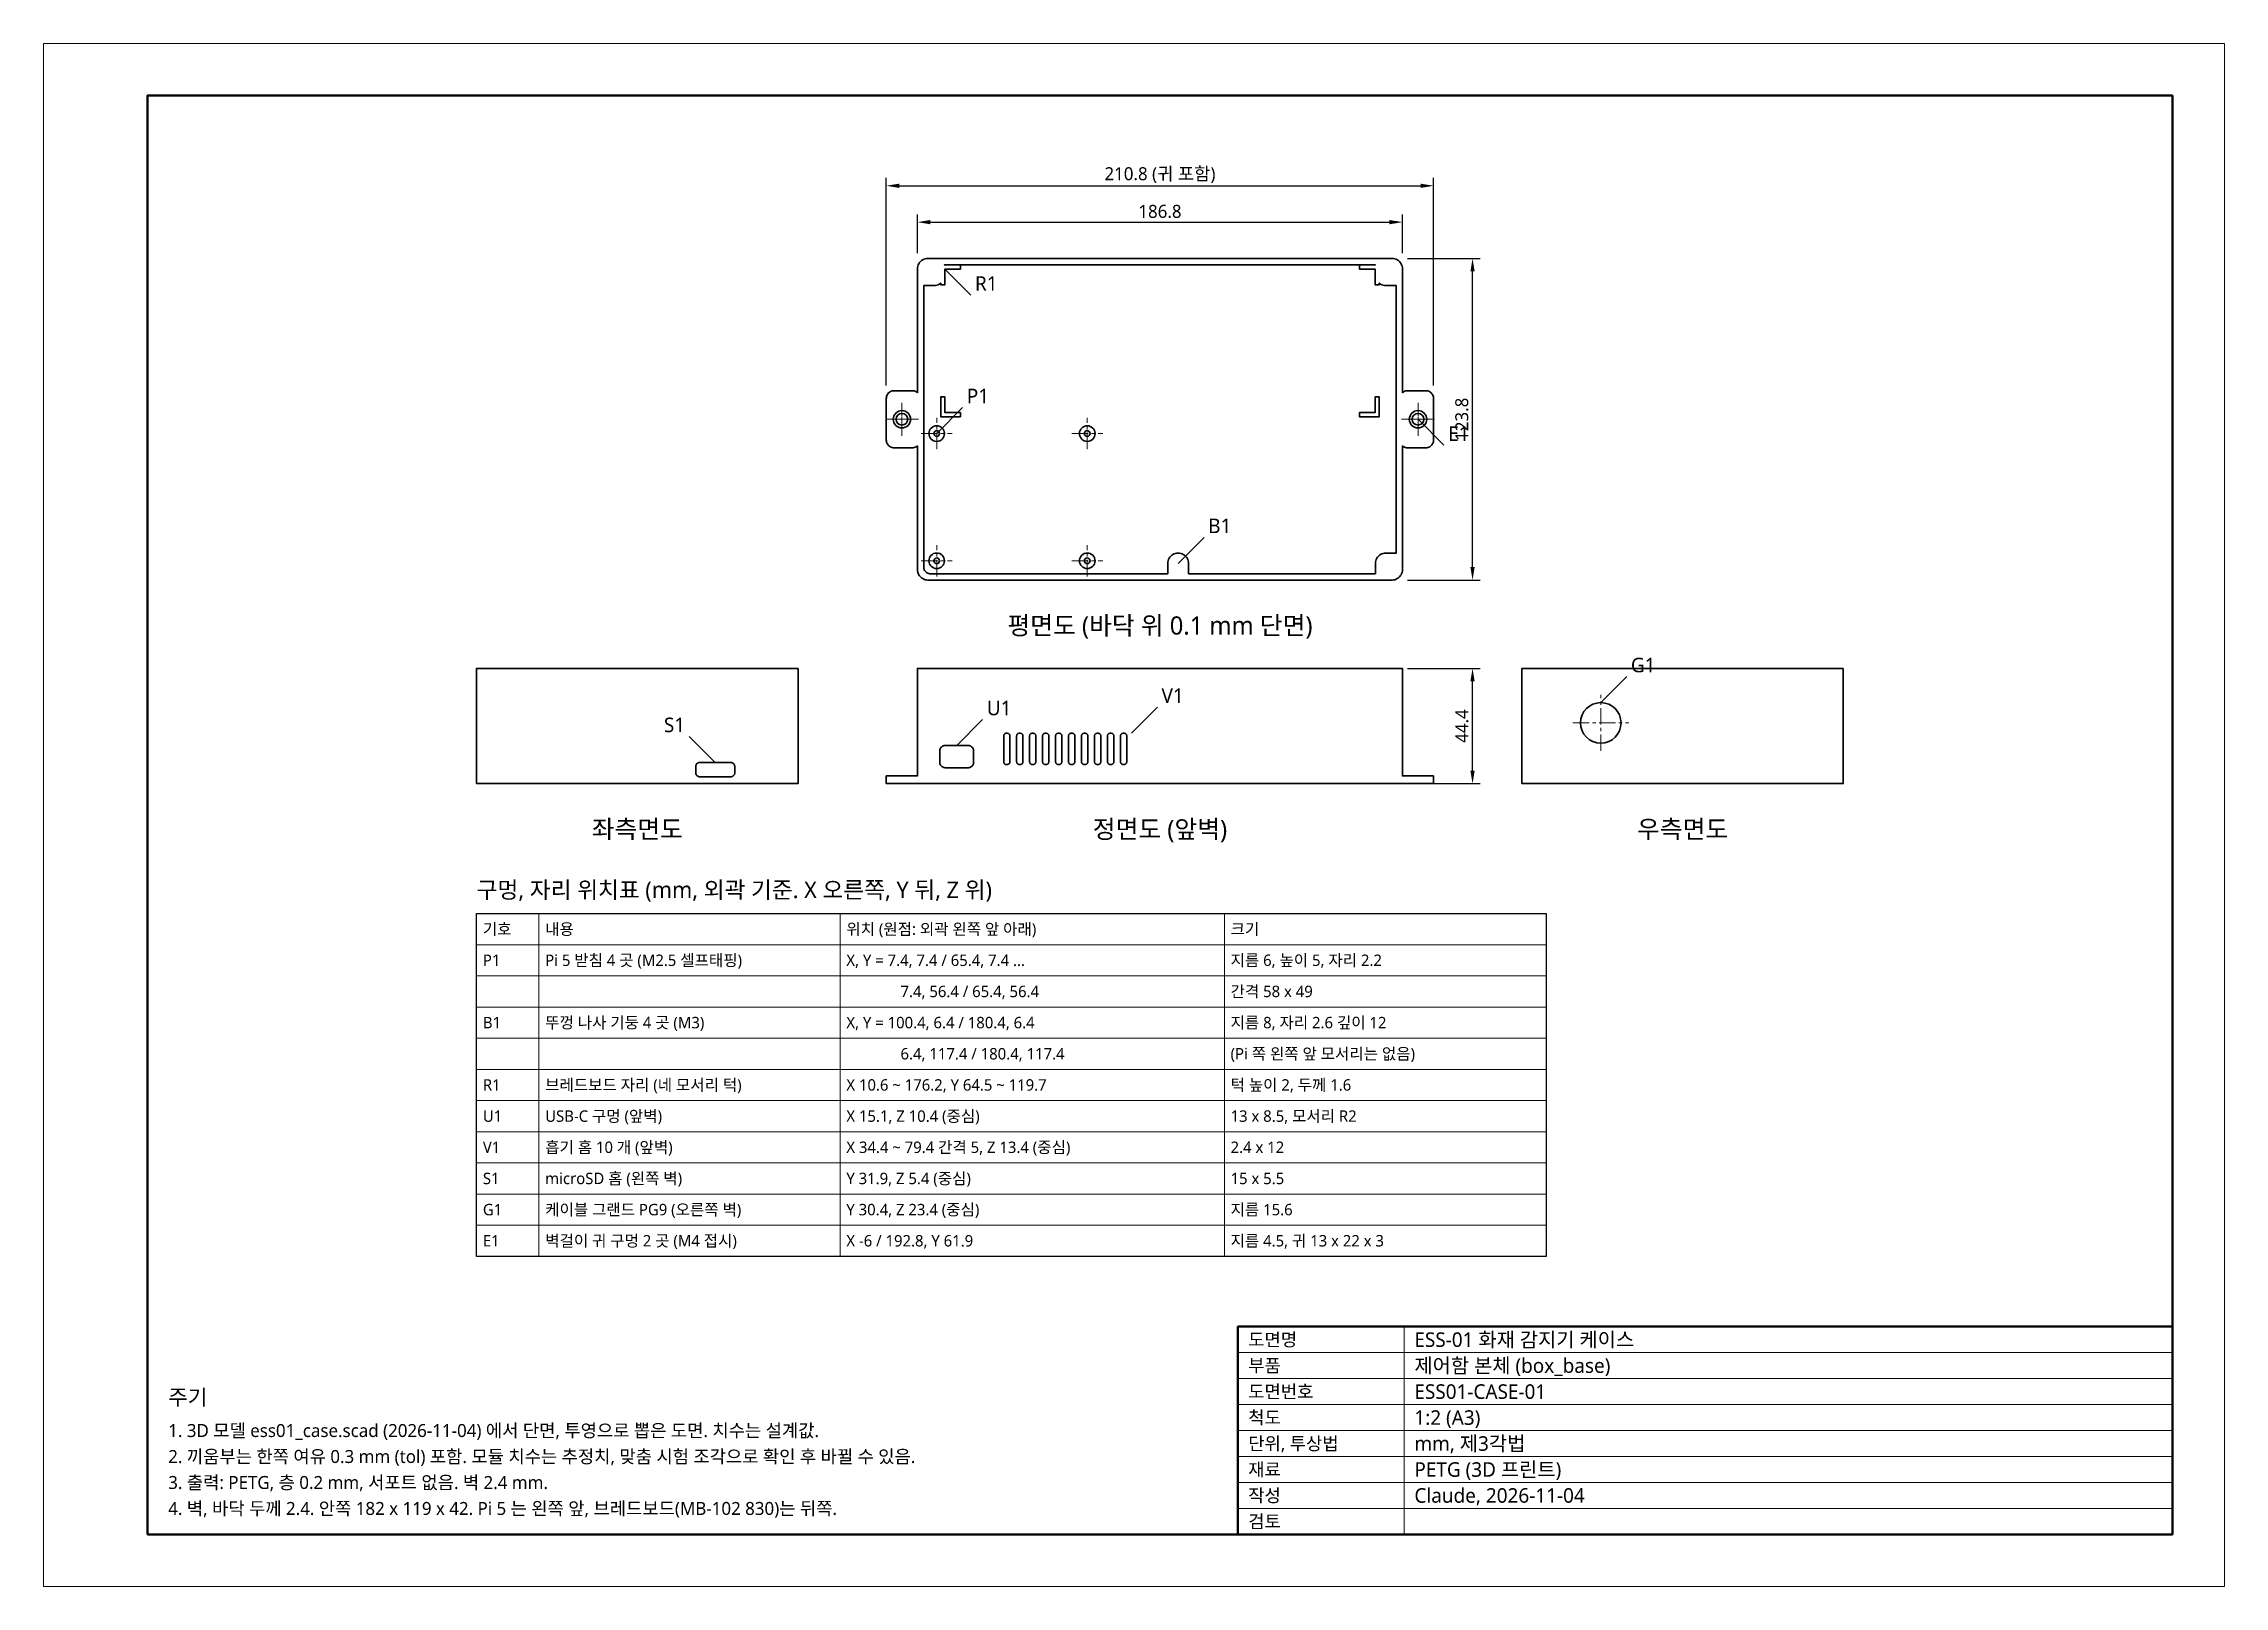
# Model space of a CAD drawing. Header units: millimetres. Extents: x -337 to 503, y -309 to 285.
import ezdxf
from ezdxf.enums import TextEntityAlignment as Align

# ---------------------------------------------------------------- set-up
doc = ezdxf.new("R2010")
doc.units = ezdxf.units.MM
doc.header["$LTSCALE"] = 2
doc.linetypes.add('CENTER', pattern=[5.08, 3.175, -0.635, 0.635, -0.635])
for name, color, linetype, lineweight in [('CENTER', 1, 'CENTER', 13), ('DIM', 3, 'Continuous', 13), ('FRAME', 7, 'Continuous', 50), ('OUTLINE', 7, 'Continuous', 35), ('TEXT', 7, 'Continuous', 18)]:
    doc.layers.add(name, color=color, linetype=linetype, lineweight=lineweight)
doc.styles.add('KOR', font='malgun.ttf')
doc.dimstyles.new('KS', dxfattribs={"dimscale": 2, "dimtxt": 2.5, "dimasz": 2.5, "dimexe": 1.5, "dimexo": 1, "dimgap": 0.8, "dimtad": 1, "dimdec": 1, "dimdsep": 46, "dimtxsty": 'KOR', "dimcen": 2.5, "dimclrd": 3, "dimclre": 3, "dimclrt": 3, "dimadec": 0, "dimazin": 3, "dimtfac": 1, "dimtmove": 0, "dimatfit": 3})

msp = doc.modelspace()

# ---------------------------------------------------------------- linework, layer by layer
at = {"layer": 'CENTER'}
for p, q in [((-6, 133.95), (-6, 146.65)), ((-6, 135.05), (-6, 145.55)), ((192.8, 133.95), (192.8, 146.65)), ((192.8, 135.05), (192.8, 145.55)), ((-12.35, 140.3), (0.35, 140.3)), ((-11.25, 140.3), (-0.75, 140.3)), ((1.4, 134.8), (13.4, 134.8)), ((7.4, 128.8), (7.4, 140.8)), ((59.4, 134.8), (71.4, 134.8)), ((65.4, 128.8), (65.4, 140.8)), ((186.45, 140.3), (199.15, 140.3)), ((187.55, 140.3), (198.05, 140.3)), ((1.4, 85.8), (13.4, 85.8)), ((7.4, 79.8), (7.4, 91.8)), ((59.4, 85.8), (71.4, 85.8)), ((65.4, 79.8), (65.4, 91.8)), ((263.2, 12.6), (263.2, 34.2)), ((252.4, 23.4), (274, 23.4))]:
    msp.add_line(p, q, dxfattribs=at)
at = {"layer": 'DIM'}
for p, q in [((10.55, 198.1), (20.55, 188.1)), ((7.4, 134.8), (17.4, 144.8)), ((192.8, 140.3), (202.8, 130.3)), ((100.4, 84.8), (110.4, 94.8)), ((263.2, 31.2), (273.2, 41.2)), ((82.4, 19.4), (92.4, 29.4)), ((-77.9, 8.15), (-87.9, 18.15)), ((15.1, 14.65), (25.1, 24.65))]:
    msp.add_line(p, q, dxfattribs=at)
at = {"layer": 'FRAME', "lineweight": 13}
for p, q in [((-145.8, -50), (-145.8, -182)), ((-29.8, -50), (-29.8, -182)), ((118.2, -50), (118.2, -182)), ((-169.8, -62), (242.2, -62)), ((-169.8, -74), (242.2, -74)), ((-169.8, -86), (242.2, -86)), ((-169.8, -98), (242.2, -98)), ((-169.8, -110), (242.2, -110)), ((-169.8, -122), (242.2, -122)), ((-169.8, -134), (242.2, -134)), ((-169.8, -146), (242.2, -146)), ((-169.8, -158), (242.2, -158)), ((-169.8, -170), (242.2, -170))]:
    msp.add_line(p, q, dxfattribs=at)
at = {"layer": 'FRAME', "lineweight": 18}
for p, q in [((187.4, -289.07), (187.4, -209.07)), ((123.4, -219.07), (483.4, -219.07)), ((123.4, -229.07), (483.4, -229.07)), ((123.4, -239.07), (483.4, -239.07)), ((123.4, -249.07), (483.4, -249.07)), ((123.4, -259.07), (483.4, -259.07)), ((123.4, -269.07), (483.4, -269.07)), ((123.4, -279.07), (483.4, -279.07))]:
    msp.add_line(p, q, dxfattribs=at)
at = {"layer": 'FRAME', "lineweight": 13}
msp.add_lwpolyline([(-336.6, -309.07), (503.4, -309.07), (503.4, 284.93), (-336.6, 284.93)], close=True, dxfattribs=at)
at = {"layer": 'FRAME'}
for points in [[(-296.6, -289.07), (483.4, -289.07), (483.4, 264.93), (-296.6, 264.93)], [(123.4, -289.07), (483.4, -289.07), (483.4, -209.07), (123.4, -209.07)]]:
    msp.add_lwpolyline(points, close=True, dxfattribs=at)
at = {"layer": 'FRAME', "lineweight": 25}
msp.add_lwpolyline([(-169.8, -50), (242.2, -50), (242.2, -182), (-169.8, -182)], close=True, dxfattribs=at)
at = {"layer": 'OUTLINE'}
for points in [[(183.32, 78.43), (183.84, 78.54), (184.33, 78.7), (184.8, 78.94), (185.24, 79.23), (185.63, 79.57), (185.97, 79.96), (186.26, 80.4), (186.5, 80.87), (186.66, 81.36), (186.77, 81.88), (186.8, 82.4), (186.8, 130.07), (186.97, 129.92), (187.3, 129.7), (187.65, 129.53), (188.02, 129.4), (188.41, 129.33), (188.8, 129.3), (195.8, 129.3), (196.19, 129.33), (196.58, 129.4), (196.95, 129.53), (197.3, 129.7), (197.63, 129.92), (197.92, 130.18), (198.18, 130.47), (198.4, 130.8), (198.57, 131.15), (198.7, 131.52), (198.77, 131.91), (198.8, 132.3), (198.8, 148.3), (198.77, 148.69), (198.7, 149.08), (198.57, 149.45), (198.4, 149.8), (198.18, 150.13), (197.92, 150.42), (197.63, 150.68), (197.3, 150.9), (196.95, 151.07), (196.58, 151.2), (196.19, 151.27), (195.8, 151.3), (188.8, 151.3), (188.41, 151.27), (188.02, 151.2), (187.65, 151.07), (187.3, 150.9), (186.97, 150.68), (186.8, 150.53), (186.8, 198.2), (186.77, 198.72), (186.66, 199.24), (186.5, 199.73), (186.26, 200.2), (185.97, 200.63), (185.63, 201.03), (185.24, 201.37), (184.8, 201.66), (184.33, 201.9), (183.84, 202.06), (183.32, 202.17), (182.8, 202.2), (4, 202.2), (3.48, 202.17), (2.96, 202.06), (2.47, 201.9), (2, 201.66), (1.56, 201.37), (1.17, 201.03), (0.83, 200.63), (0.54, 200.2), (0.3, 199.73), (0.14, 199.24), (0.03, 198.72), (0, 198.2), (0, 150.53), (-0.17, 150.68), (-0.5, 150.9), (-0.85, 151.07), (-1.22, 151.2), (-1.61, 151.27), (-2, 151.3), (-9, 151.3), (-9.39, 151.27), (-9.78, 151.2), (-10.15, 151.07), (-10.5, 150.9), (-10.83, 150.68), (-11.12, 150.42), (-11.38, 150.13), (-11.6, 149.8), (-11.77, 149.45), (-11.9, 149.08), (-11.97, 148.69), (-12, 148.3), (-12, 132.3), (-11.97, 131.91), (-11.9, 131.52), (-11.77, 131.15), (-11.6, 130.8), (-11.38, 130.47), (-11.12, 130.18), (-10.83, 129.92), (-10.5, 129.7), (-10.15, 129.53), (-9.78, 129.4), (-9.39, 129.33), (-9, 129.3), (-2, 129.3), (-1.61, 129.33), (-1.22, 129.4), (-0.85, 129.53), (-0.5, 129.7), (-0.17, 129.92), (0, 130.07), (0, 82.4), (0.03, 81.88), (0.14, 81.36), (0.3, 80.87), (0.54, 80.4), (0.83, 79.96), (1.17, 79.57), (1.56, 79.23), (2, 78.94), (2.47, 78.7), (2.96, 78.54), (3.48, 78.43), (4, 78.4), (182.8, 78.4)], [(104.37, 85.32), (104.26, 85.84), (104.1, 86.33), (103.86, 86.8), (103.57, 87.24), (103.23, 87.63), (102.83, 87.97), (102.4, 88.26), (101.93, 88.5), (101.44, 88.66), (100.92, 88.77), (100.4, 88.8), (99.88, 88.77), (99.36, 88.66), (98.87, 88.5), (98.4, 88.26), (97.97, 87.97), (97.57, 87.63), (97.23, 87.24), (96.94, 86.8), (96.7, 86.33), (96.54, 85.84), (96.43, 85.32), (96.4, 84.81), (96.4, 80.8), (5, 80.8), (4.66, 80.82), (4.33, 80.89), (4, 81), (3.7, 81.15), (3.42, 81.34), (3.16, 81.56), (2.94, 81.82), (2.75, 82.1), (2.6, 82.41), (2.49, 82.73), (2.42, 83.06), (2.4, 83.4), (2.4, 191.8), (6.41, 191.8), (6.92, 191.83), (7.44, 191.94), (7.93, 192.1), (8.4, 192.34), (8.84, 192.63), (8.95, 192.73), (8.95, 192.1), (10.55, 192.1), (10.55, 198.1), (16.55, 198.1), (16.55, 199.7), (10.4, 199.7), (10.4, 199.8), (176.4, 199.8), (176.4, 199.7), (170.25, 199.7), (170.25, 198.1), (176.25, 198.1), (176.25, 192.1), (177.85, 192.1), (177.85, 192.73), (177.97, 192.63), (178.4, 192.34), (178.87, 192.1), (179.37, 191.94), (179.88, 191.83), (180.4, 191.8), (184.4, 191.8), (184.4, 88.8), (180.4, 88.8), (179.88, 88.77), (179.37, 88.66), (178.87, 88.5), (178.4, 88.26), (177.97, 87.97), (177.57, 87.63), (177.23, 87.24), (176.94, 86.8), (176.7, 86.33), (176.54, 85.84), (176.43, 85.32), (176.4, 84.81), (176.4, 80.8), (104.4, 80.8), (104.4, 84.81)], [(16.55, 142.9), (10.55, 142.9), (10.55, 148.9), (8.95, 148.9), (8.95, 141.3), (16.55, 141.3)], [(177.85, 148.9), (176.25, 148.9), (176.25, 142.9), (170.25, 142.9), (170.25, 141.3), (177.85, 141.3)], [(-46, 44.4), (-169.8, 44.4), (-169.8, 0), (-46, 0)], [(198.8, 3), (186.8, 3), (186.8, 44.4), (0, 44.4), (0, 3), (-12, 3), (-12, 0), (198.8, 0)], [(356.6, 44.4), (232.8, 44.4), (232.8, 0), (356.6, 0)], [(34.2, 7.4), (34.07, 7.41), (33.94, 7.43), (33.82, 7.48), (33.7, 7.53), (33.59, 7.61), (33.49, 7.69), (33.41, 7.79), (33.33, 7.9), (33.28, 8.02), (33.23, 8.14), (33.21, 8.27), (33.2, 8.4), (33.2, 18.4), (33.21, 18.53), (33.23, 18.66), (33.28, 18.78), (33.33, 18.9), (33.41, 19.01), (33.49, 19.11), (33.59, 19.19), (33.7, 19.27), (33.82, 19.32), (33.94, 19.37), (34.07, 19.39), (34.2, 19.4), (34.6, 19.4), (34.73, 19.39), (34.86, 19.37), (34.98, 19.32), (35.1, 19.27), (35.21, 19.19), (35.31, 19.11), (35.39, 19.01), (35.47, 18.9), (35.52, 18.78), (35.57, 18.66), (35.59, 18.53), (35.6, 18.4), (35.6, 8.4), (35.59, 8.27), (35.57, 8.14), (35.52, 8.02), (35.47, 7.9), (35.39, 7.79), (35.31, 7.69), (35.21, 7.61), (35.1, 7.53), (34.98, 7.48), (34.86, 7.43), (34.73, 7.41), (34.6, 7.4)], [(39.2, 7.4), (39.07, 7.41), (38.94, 7.43), (38.82, 7.48), (38.7, 7.53), (38.59, 7.61), (38.49, 7.69), (38.41, 7.79), (38.33, 7.9), (38.28, 8.02), (38.23, 8.14), (38.21, 8.27), (38.2, 8.4), (38.2, 18.4), (38.21, 18.53), (38.23, 18.66), (38.28, 18.78), (38.33, 18.9), (38.41, 19.01), (38.49, 19.11), (38.59, 19.19), (38.7, 19.27), (38.82, 19.32), (38.94, 19.37), (39.07, 19.39), (39.2, 19.4), (39.6, 19.4), (39.73, 19.39), (39.86, 19.37), (39.98, 19.32), (40.1, 19.27), (40.21, 19.19), (40.31, 19.11), (40.39, 19.01), (40.47, 18.9), (40.52, 18.78), (40.57, 18.66), (40.59, 18.53), (40.6, 18.4), (40.6, 8.4), (40.59, 8.27), (40.57, 8.14), (40.52, 8.02), (40.47, 7.9), (40.39, 7.79), (40.31, 7.69), (40.21, 7.61), (40.1, 7.53), (39.98, 7.48), (39.86, 7.43), (39.73, 7.41), (39.6, 7.4)], [(44.2, 7.4), (44.07, 7.41), (43.94, 7.43), (43.82, 7.48), (43.7, 7.53), (43.59, 7.61), (43.49, 7.69), (43.41, 7.79), (43.33, 7.9), (43.28, 8.02), (43.23, 8.14), (43.21, 8.27), (43.2, 8.4), (43.2, 18.4), (43.21, 18.53), (43.23, 18.66), (43.28, 18.78), (43.33, 18.9), (43.41, 19.01), (43.49, 19.11), (43.59, 19.19), (43.7, 19.27), (43.82, 19.32), (43.94, 19.37), (44.07, 19.39), (44.2, 19.4), (44.6, 19.4), (44.73, 19.39), (44.86, 19.37), (44.98, 19.32), (45.1, 19.27), (45.21, 19.19), (45.31, 19.11), (45.39, 19.01), (45.47, 18.9), (45.52, 18.78), (45.57, 18.66), (45.59, 18.53), (45.6, 18.4), (45.6, 8.4), (45.59, 8.27), (45.57, 8.14), (45.52, 8.02), (45.47, 7.9), (45.39, 7.79), (45.31, 7.69), (45.21, 7.61), (45.1, 7.53), (44.98, 7.48), (44.86, 7.43), (44.73, 7.41), (44.6, 7.4)], [(49.2, 7.4), (49.07, 7.41), (48.94, 7.43), (48.82, 7.48), (48.7, 7.53), (48.59, 7.61), (48.49, 7.69), (48.41, 7.79), (48.33, 7.9), (48.28, 8.02), (48.23, 8.14), (48.21, 8.27), (48.2, 8.4), (48.2, 18.4), (48.21, 18.53), (48.23, 18.66), (48.28, 18.78), (48.33, 18.9), (48.41, 19.01), (48.49, 19.11), (48.59, 19.19), (48.7, 19.27), (48.82, 19.32), (48.94, 19.37), (49.07, 19.39), (49.2, 19.4), (49.6, 19.4), (49.73, 19.39), (49.86, 19.37), (49.98, 19.32), (50.1, 19.27), (50.21, 19.19), (50.31, 19.11), (50.39, 19.01), (50.47, 18.9), (50.52, 18.78), (50.57, 18.66), (50.59, 18.53), (50.6, 18.4), (50.6, 8.4), (50.59, 8.27), (50.57, 8.14), (50.52, 8.02), (50.47, 7.9), (50.39, 7.79), (50.31, 7.69), (50.21, 7.61), (50.1, 7.53), (49.98, 7.48), (49.86, 7.43), (49.73, 7.41), (49.6, 7.4)], [(54.2, 7.4), (54.07, 7.41), (53.94, 7.43), (53.82, 7.48), (53.7, 7.53), (53.59, 7.61), (53.49, 7.69), (53.41, 7.79), (53.33, 7.9), (53.28, 8.02), (53.23, 8.14), (53.21, 8.27), (53.2, 8.4), (53.2, 18.4), (53.21, 18.53), (53.23, 18.66), (53.28, 18.78), (53.33, 18.9), (53.41, 19.01), (53.49, 19.11), (53.59, 19.19), (53.7, 19.27), (53.82, 19.32), (53.94, 19.37), (54.07, 19.39), (54.2, 19.4), (54.6, 19.4), (54.73, 19.39), (54.86, 19.37), (54.98, 19.32), (55.1, 19.27), (55.21, 19.19), (55.31, 19.11), (55.39, 19.01), (55.47, 18.9), (55.52, 18.78), (55.57, 18.66), (55.59, 18.53), (55.6, 18.4), (55.6, 8.4), (55.59, 8.27), (55.57, 8.14), (55.52, 8.02), (55.47, 7.9), (55.39, 7.79), (55.31, 7.69), (55.21, 7.61), (55.1, 7.53), (54.98, 7.48), (54.86, 7.43), (54.73, 7.41), (54.6, 7.4)], [(59.2, 7.4), (59.07, 7.41), (58.94, 7.43), (58.82, 7.48), (58.7, 7.53), (58.59, 7.61), (58.49, 7.69), (58.41, 7.79), (58.33, 7.9), (58.28, 8.02), (58.23, 8.14), (58.21, 8.27), (58.2, 8.4), (58.2, 18.4), (58.21, 18.53), (58.23, 18.66), (58.28, 18.78), (58.33, 18.9), (58.41, 19.01), (58.49, 19.11), (58.59, 19.19), (58.7, 19.27), (58.82, 19.32), (58.94, 19.37), (59.07, 19.39), (59.2, 19.4), (59.6, 19.4), (59.73, 19.39), (59.86, 19.37), (59.98, 19.32), (60.1, 19.27), (60.21, 19.19), (60.31, 19.11), (60.39, 19.01), (60.47, 18.9), (60.52, 18.78), (60.57, 18.66), (60.59, 18.53), (60.6, 18.4), (60.6, 8.4), (60.59, 8.27), (60.57, 8.14), (60.52, 8.02), (60.47, 7.9), (60.39, 7.79), (60.31, 7.69), (60.21, 7.61), (60.1, 7.53), (59.98, 7.48), (59.86, 7.43), (59.73, 7.41), (59.6, 7.4)], [(64.2, 7.4), (64.07, 7.41), (63.94, 7.43), (63.82, 7.48), (63.7, 7.53), (63.59, 7.61), (63.49, 7.69), (63.41, 7.79), (63.33, 7.9), (63.28, 8.02), (63.23, 8.14), (63.21, 8.27), (63.2, 8.4), (63.2, 18.4), (63.21, 18.53), (63.23, 18.66), (63.28, 18.78), (63.33, 18.9), (63.41, 19.01), (63.49, 19.11), (63.59, 19.19), (63.7, 19.27), (63.82, 19.32), (63.94, 19.37), (64.07, 19.39), (64.2, 19.4), (64.6, 19.4), (64.73, 19.39), (64.86, 19.37), (64.98, 19.32), (65.1, 19.27), (65.21, 19.19), (65.31, 19.11), (65.39, 19.01), (65.47, 18.9), (65.52, 18.78), (65.57, 18.66), (65.59, 18.53), (65.6, 18.4), (65.6, 8.4), (65.59, 8.27), (65.57, 8.14), (65.52, 8.02), (65.47, 7.9), (65.39, 7.79), (65.31, 7.69), (65.21, 7.61), (65.1, 7.53), (64.98, 7.48), (64.86, 7.43), (64.73, 7.41), (64.6, 7.4)], [(69.2, 7.4), (69.07, 7.41), (68.94, 7.43), (68.82, 7.48), (68.7, 7.53), (68.59, 7.61), (68.49, 7.69), (68.41, 7.79), (68.33, 7.9), (68.28, 8.02), (68.23, 8.14), (68.21, 8.27), (68.2, 8.4), (68.2, 18.4), (68.21, 18.53), (68.23, 18.66), (68.28, 18.78), (68.33, 18.9), (68.41, 19.01), (68.49, 19.11), (68.59, 19.19), (68.7, 19.27), (68.82, 19.32), (68.94, 19.37), (69.07, 19.39), (69.2, 19.4), (69.6, 19.4), (69.73, 19.39), (69.86, 19.37), (69.98, 19.32), (70.1, 19.27), (70.21, 19.19), (70.31, 19.11), (70.39, 19.01), (70.47, 18.9), (70.52, 18.78), (70.57, 18.66), (70.59, 18.53), (70.6, 18.4), (70.6, 8.4), (70.59, 8.27), (70.57, 8.14), (70.52, 8.02), (70.47, 7.9), (70.39, 7.79), (70.31, 7.69), (70.21, 7.61), (70.1, 7.53), (69.98, 7.48), (69.86, 7.43), (69.73, 7.41), (69.6, 7.4)], [(74.2, 7.4), (74.07, 7.41), (73.94, 7.43), (73.82, 7.48), (73.7, 7.53), (73.59, 7.61), (73.49, 7.69), (73.41, 7.79), (73.33, 7.9), (73.28, 8.02), (73.23, 8.14), (73.21, 8.27), (73.2, 8.4), (73.2, 18.4), (73.21, 18.53), (73.23, 18.66), (73.28, 18.78), (73.33, 18.9), (73.41, 19.01), (73.49, 19.11), (73.59, 19.19), (73.7, 19.27), (73.82, 19.32), (73.94, 19.37), (74.07, 19.39), (74.2, 19.4), (74.6, 19.4), (74.73, 19.39), (74.86, 19.37), (74.98, 19.32), (75.1, 19.27), (75.21, 19.19), (75.31, 19.11), (75.39, 19.01), (75.47, 18.9), (75.52, 18.78), (75.57, 18.66), (75.59, 18.53), (75.6, 18.4), (75.6, 8.4), (75.59, 8.27), (75.57, 8.14), (75.52, 8.02), (75.47, 7.9), (75.39, 7.79), (75.31, 7.69), (75.21, 7.61), (75.1, 7.53), (74.98, 7.48), (74.86, 7.43), (74.73, 7.41), (74.6, 7.4)], [(79.2, 7.4), (79.07, 7.41), (78.94, 7.43), (78.82, 7.48), (78.7, 7.53), (78.59, 7.61), (78.49, 7.69), (78.41, 7.79), (78.33, 7.9), (78.28, 8.02), (78.23, 8.14), (78.21, 8.27), (78.2, 8.4), (78.2, 18.4), (78.21, 18.53), (78.23, 18.66), (78.28, 18.78), (78.33, 18.9), (78.41, 19.01), (78.49, 19.11), (78.59, 19.19), (78.7, 19.27), (78.82, 19.32), (78.94, 19.37), (79.07, 19.39), (79.2, 19.4), (79.6, 19.4), (79.73, 19.39), (79.86, 19.37), (79.98, 19.32), (80.1, 19.27), (80.21, 19.19), (80.31, 19.11), (80.39, 19.01), (80.47, 18.9), (80.52, 18.78), (80.57, 18.66), (80.59, 18.53), (80.6, 18.4), (80.6, 8.4), (80.59, 8.27), (80.57, 8.14), (80.52, 8.02), (80.47, 7.9), (80.39, 7.79), (80.31, 7.69), (80.21, 7.61), (80.1, 7.53), (79.98, 7.48), (79.86, 7.43), (79.73, 7.41), (79.6, 7.4)], [(10.6, 6.15), (10.34, 6.17), (10.08, 6.22), (9.83, 6.3), (9.6, 6.42), (9.38, 6.56), (9.19, 6.74), (9.01, 6.93), (8.87, 7.15), (8.75, 7.38), (8.67, 7.63), (8.62, 7.89), (8.6, 8.15), (8.6, 12.65), (8.62, 12.91), (8.67, 13.17), (8.75, 13.42), (8.87, 13.65), (9.01, 13.87), (9.19, 14.06), (9.38, 14.24), (9.6, 14.38), (9.83, 14.5), (10.08, 14.58), (10.34, 14.63), (10.6, 14.65), (19.6, 14.65), (19.86, 14.63), (20.12, 14.58), (20.37, 14.5), (20.6, 14.38), (20.82, 14.24), (21.01, 14.06), (21.19, 13.87), (21.33, 13.65), (21.45, 13.42), (21.53, 13.17), (21.58, 12.91), (21.6, 12.65), (21.6, 8.15), (21.58, 7.89), (21.53, 7.63), (21.45, 7.38), (21.33, 7.15), (21.19, 6.93), (21.01, 6.74), (20.82, 6.56), (20.6, 6.42), (20.37, 6.3), (20.12, 6.22), (19.86, 6.17), (19.6, 6.15)], [(-83.9, 2.65), (-84.1, 2.66), (-84.29, 2.7), (-84.47, 2.76), (-84.65, 2.85), (-84.81, 2.96), (-84.96, 3.09), (-85.09, 3.24), (-85.2, 3.4), (-85.29, 3.58), (-85.35, 3.76), (-85.39, 3.95), (-85.4, 4.15), (-85.4, 6.65), (-85.39, 6.85), (-85.35, 7.04), (-85.29, 7.22), (-85.2, 7.4), (-85.09, 7.56), (-84.96, 7.71), (-84.81, 7.84), (-84.65, 7.95), (-84.47, 8.04), (-84.29, 8.1), (-84.1, 8.14), (-83.9, 8.15), (-71.9, 8.15), (-71.7, 8.14), (-71.51, 8.1), (-71.33, 8.04), (-71.15, 7.95), (-70.99, 7.84), (-70.84, 7.71), (-70.71, 7.56), (-70.6, 7.4), (-70.51, 7.22), (-70.45, 7.04), (-70.41, 6.85), (-70.4, 6.65), (-70.4, 4.15), (-70.41, 3.95), (-70.45, 3.76), (-70.51, 3.58), (-70.6, 3.4), (-70.71, 3.24), (-70.84, 3.09), (-70.99, 2.96), (-71.15, 2.85), (-71.33, 2.76), (-71.51, 2.7), (-71.7, 2.66), (-71.9, 2.65)]]:
    msp.add_lwpolyline(points, close=True, dxfattribs=at)
for centre, radius in [((-6, 140.3), 3.35), ((192.8, 140.3), 3.35), ((-6, 140.3), 2.25), ((7.4, 134.8), 3), ((7.4, 134.8), 1.1), ((65.4, 134.8), 3), ((65.4, 134.8), 1.1), ((192.8, 140.3), 2.25), ((7.4, 85.8), 3), ((7.4, 85.8), 1.1), ((65.4, 85.8), 3), ((65.4, 85.8), 1.1), ((263.2, 23.4), 7.8)]:
    msp.add_circle(centre, radius, dxfattribs=at)

# ---------------------------------------------------------------- texts
at = {"layer": 'DIM', "style": 'KOR'}
for s, p in [('R1', (22.15, 188.1)), ('P1', (19, 144.8)), ('E1', (204.4, 130.3)), ('B1', (112, 94.8)), ('G1', (274.8, 41.2)), ('V1', (94, 29.4)), ('U1', (26.7, 24.65))]:
    msp.add_text(s, height=5.6, dxfattribs=at).set_placement(p, align=Align.BOTTOM_LEFT)
msp.add_text('S1', height=5.6, dxfattribs=at).set_placement((-89.5, 18.15), align=Align.BOTTOM_RIGHT)
at = {"layer": 'TEXT', "style": 'KOR'}
for s, p in [('평면도 (바닥 위 0.1 mm 단면)', (93.4, 64.4)), ('좌측면도', (-107.9, -14)), ('정면도 (앞벽)', (93.4, -14)), ('우측면도', (294.7, -14))]:
    msp.add_text(s, height=7, dxfattribs=at).set_placement(p, align=Align.TOP_CENTER)
for s, height, p in [('구멍, 자리 위치표 (mm, 외곽 기준. X 오른쪽, Y 뒤, Z 위)', 6.4, (-169.8, -46)), ('주기', 6, (-288.6, -241.07)), ('1. 3D 모델 ess01_case.scad (2026-11-04) 에서 단면, 투영으로 뽑은 도면. 치수는 설계값.', 5, (-288.6, -253.07)), ('2. 끼움부는 한쪽 여유 0.3 mm (tol) 포함. 모듈 치수는 추정치, 맞춤 시험 조각으로 확인 후 바뀔 수 있음.', 5, (-288.6, -263.07)), ('3. 출력: PETG, 층 0.2 mm, 서포트 없음. 벽 2.4 mm.', 5, (-288.6, -273.07)), ('4. 벽, 바닥 두께 2.4. 안쪽 182 x 119 x 42. Pi 5 는 왼쪽 앞, 브레드보드(MB-102 830)는 뒤쪽.', 5, (-288.6, -283.07))]:
    msp.add_text(s, height=height, dxfattribs=at).set_placement(p, align=Align.BOTTOM_LEFT)
for s, height, p in [('기호', 4.4, (-167.4, -56)), ('내용', 4.4, (-143.4, -56)), ('위치 (원점: 외곽 왼쪽 앞 아래)', 4.4, (-27.4, -56)), ('크기', 4.4, (120.6, -56)), ('P1', 4.4, (-167.4, -68)), ('Pi 5 받침 4 곳 (M2.5 셀프태핑)', 4.4, (-143.4, -68)), ('X, Y = 7.4, 7.4 / 65.4, 7.4 ...', 4.4, (-27.4, -68)), ('지름 6, 높이 5, 자리 2.2', 4.4, (120.6, -68)), ('              7.4, 56.4 / 65.4, 56.4', 4.4, (-27.4, -80)), ('간격 58 x 49', 4.4, (120.6, -80)), ('B1', 4.4, (-167.4, -92)), ('뚜껑 나사 기둥 4 곳 (M3)', 4.4, (-143.4, -92)), ('X, Y = 100.4, 6.4 / 180.4, 6.4', 4.4, (-27.4, -92)), ('지름 8, 자리 2.6 깊이 12', 4.4, (120.6, -92)), ('              6.4, 117.4 / 180.4, 117.4', 4.4, (-27.4, -104)), ('(Pi 쪽 왼쪽 앞 모서리는 없음)', 4.4, (120.6, -104)), ('R1', 4.4, (-167.4, -116)), ('브레드보드 자리 (네 모서리 턱)', 4.4, (-143.4, -116)), ('X 10.6 ~ 176.2, Y 64.5 ~ 119.7', 4.4, (-27.4, -116)), ('턱 높이 2, 두께 1.6', 4.4, (120.6, -116)), ('U1', 4.4, (-167.4, -128)), ('USB-C 구멍 (앞벽)', 4.4, (-143.4, -128)), ('X 15.1, Z 10.4 (중심)', 4.4, (-27.4, -128)), ('13 x 8.5, 모서리 R2', 4.4, (120.6, -128)), ('V1', 4.4, (-167.4, -140)), ('흡기 홈 10 개 (앞벽)', 4.4, (-143.4, -140)), ('X 34.4 ~ 79.4 간격 5, Z 13.4 (중심)', 4.4, (-27.4, -140)), ('2.4 x 12', 4.4, (120.6, -140)), ('S1', 4.4, (-167.4, -152)), ('microSD 홈 (왼쪽 벽)', 4.4, (-143.4, -152)), ('Y 31.9, Z 5.4 (중심)', 4.4, (-27.4, -152)), ('15 x 5.5', 4.4, (120.6, -152)), ('G1', 4.4, (-167.4, -164)), ('케이블 그랜드 PG9 (오른쪽 벽)', 4.4, (-143.4, -164)), ('Y 30.4, Z 23.4 (중심)', 4.4, (-27.4, -164)), ('지름 15.6', 4.4, (120.6, -164)), ('E1', 4.4, (-167.4, -176)), ('벽걸이 귀 구멍 2 곳 (M4 접시)', 4.4, (-143.4, -176)), ('X -6 / 192.8, Y 61.9', 4.4, (-27.4, -176)), ('지름 4.5, 귀 13 x 22 x 3', 4.4, (120.6, -176)), ('도면명', 5, (127.4, -214.07)), ('ESS-01 화재 감지기 케이스', 5.6, (191.4, -214.07)), ('부품', 5, (127.4, -224.07)), ('제어함 본체 (box_base)', 5.6, (191.4, -224.07)), ('도면번호', 5, (127.4, -234.07)), ('ESS01-CASE-01', 5.6, (191.4, -234.07)), ('척도', 5, (127.4, -244.07)), ('1:2 (A3)', 5.6, (191.4, -244.07)), ('단위, 투상법', 5, (127.4, -254.07)), ('mm, 제3각법', 5.6, (191.4, -254.07)), ('재료', 5, (127.4, -264.07)), ('PETG (3D 프린트)', 5.6, (191.4, -264.07)), ('작성', 5, (127.4, -274.07)), ('Claude, 2026-11-04', 5.6, (191.4, -274.07)), ('검토', 5, (127.4, -284.07))]:
    msp.add_text(s, height=height, dxfattribs=at).set_placement(p, align=Align.MIDDLE_LEFT)

# ---------------------------------------------------------------- dimensions: what is measured, and where the dimension line sits
at = {"layer": 'DIM'}
msp.add_linear_dim(base=(-12, 230.2), p1=(-12, 151.3), p2=(198.8, 151.3), text='<> (귀 포함)', dimstyle='KS', override={"dimtxsty": 'KOR'}, dxfattribs=at).render()
msp.add_linear_dim(base=(0, 216.2), p1=(0, 202.2), p2=(186.8, 202.2), dimstyle='KS', override={"dimtxsty": 'KOR'}, dxfattribs=at).render()
for base, p1, p2 in [((213.8, 78.4), (186.8, 78.4), (186.8, 202.2)), ((213.8, 0), (186.8, 0), (186.8, 44.4))]:
    msp.add_linear_dim(base=base, p1=p1, p2=p2, angle=90, dimstyle='KS', override={"dimtxsty": 'KOR'}, dxfattribs=at).render()

doc.saveas('drawing.dxf')
